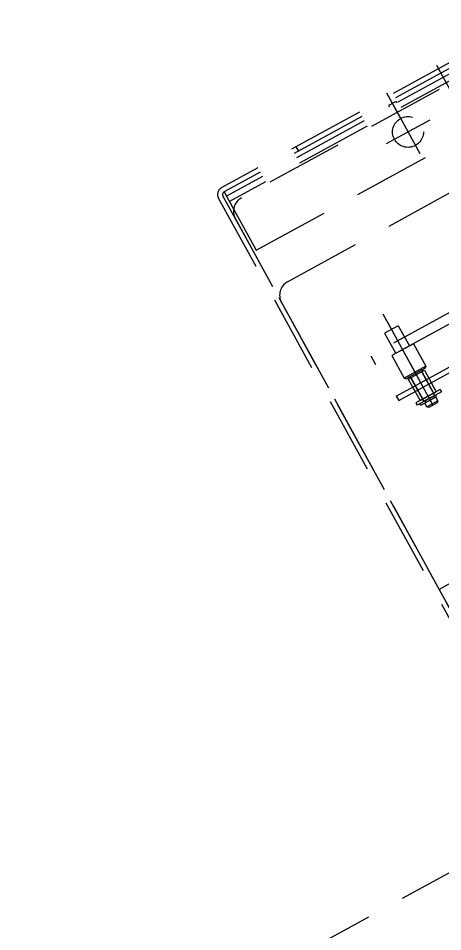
# Model space of a CAD drawing. Header units: millimetres. Extents: x 75184266 to 76346726, y -35850126 to -33679385.
# Drawn here: x 75327699 to 75327836.3, y -34896656.9 to -34896360.9 of the extents above; entities that cross this region are included whole.
import ezdxf

# ---------------------------------------------------------------- set-up
doc = ezdxf.new("R2010")
doc.units = ezdxf.units.MM
doc.header["$LTSCALE"] = 50
doc.header["$MEASUREMENT"] = 0
doc.linetypes.add('XR-지하3층$0$생활체육시설(최종)$0$HIDDENX2', pattern=[0.75, 0.5, -0.25])
doc.layers.add('건축', color=8, linetype='CONTINUOUS', plot=False)

msp = doc.modelspace()

# ---------------------------------------------------------------- linework, layer by layer
at = {"layer": '건축', "linetype": 'XR-지하3층$0$생활체육시설(최종)$0$HIDDENX2'}
for p, q in [((75328236.73, -34896156.74, 0), (75327764.85, -34896415.76, 0)), ((75328237.5, -34896158.14, 0), (75327765.62, -34896417.17, 0)), ((75328237.5, -34896158.14, 0), (75327765.62, -34896417.17, 0)), ((75328238.27, -34896159.54, 0), (75327766.39, -34896418.57, 0)), ((75328238.27, -34896159.54, 0), (75327766.39, -34896418.57, 0)), ((75328239.24, -34896161.3, 0), (75327767.35, -34896420.32, 0)), ((75327776.02, -34896436.1, 0), (75328247.9, -34896177.07, 0)), ((75327999.6, -34896293.75, 0), (75327771.25, -34896419.1, 0)), ((75327786.16, -34896446.27, 0), (75327945.27, -34896358.94, 0)), ((75327834.36, -34896376.13, 0), (75327838.69, -34896384.02, 0)), ((75327973.86, -34896382.03, 0), (75327813.05, -34896470.3, 0)), ((75327975.4, -34896384.83, 0), (75327814.59, -34896473.1, 0)), ((75327818.14, -34896385.03, 0), (75327822.47, -34896392.92, 0)), ((75327818.19, -34896385.12, 0), (75327822.42, -34896392.83, 0)), ((75327821.29, -34896387.86, 0), (75327818.84, -34896389.21, 0)), ((75327818.84, -34896389.21, 0), (75327819.08, -34896389.65, 0)), ((75327821.29, -34896387.86, 0), (75327821.53, -34896388.3, 0)), ((75327821.27, -34896390.73, 0), (75327828.97, -34896404.76, 0)), ((75327832.13, -34896393.89, 0), (75327818.1, -34896401.59, 0)), ((75327788.87, -34896402.58, 0), (75327789.64, -34896403.98, 0)), ((75327763.82, -34896419.29, 0), (75327886.43, -34896642.66, 0)), ((75327765.23, -34896418.52, 0), (75327887.84, -34896641.89, 0)), ((75327765.62, -34896417.17, 0), (75327766.39, -34896418.57, 0)), ((75327766.39, -34896418.57, 0), (75327776.02, -34896436.1, 0)), ((75327769.27, -34896425.89, 0), (75327883.79, -34896634.52, 0)), ((75327821.33, -34896483.32, 0), (75327912.06, -34896433.52, 0)), ((75327461.76, -34896844.51, 0), (75328198.12, -34896440.3, 0)), ((75327822.1, -34896484.73, 0), (75327894.86, -34896444.79, 0)), ((75327784.19, -34896453.06, 0), (75327868.88, -34896607.35, 0)), ((75327817.01, -34896456.72, 0), (75327828.17, -34896477.06, 0)), ((75327821.94, -34896460.52, 0), (75327817.56, -34896462.92, 0)), ((75327818.47, -34896459.39, 0), (75327834.41, -34896488.43, 0)), ((75327821.94, -34896460.52, 0), (75327825.55, -34896467.09, 0)), ((75327817.56, -34896462.92, 0), (75327821.17, -34896469.5, 0)), ((75327826.87, -34896466.37, 0), (75327819.85, -34896470.22, 0)), ((75327826.87, -34896466.37, 0), (75327830.86, -34896473.64, 0)), ((75327813.05, -34896470.3, 0), (75327814.59, -34896473.1, 0)), ((75327819.85, -34896470.22, 0), (75327823.85, -34896477.49, 0)), ((75327830.86, -34896473.64, 0), (75327823.85, -34896477.49, 0)), ((75327830.66, -34896474.32, 0), (75327824.53, -34896477.69, 0)), ((75327825.16, -34896477.8, 0), (75327830.42, -34896474.91, 0)), ((75327826.22, -34896473.5, 0), (75327833.2, -34896486.22, 0)), ((75327829.54, -34896475.4, 0), (75327833.39, -34896482.41, 0)), ((75327833.77, -34896483.11, 0), (75327829.59, -34896475.48, 0)), ((75327830.42, -34896474.91, 0), (75327834.27, -34896481.93, 0)), ((75327830.86, -34896473.64, 0), (75327830.66, -34896474.32, 0)), ((75327823.85, -34896477.49, 0), (75327824.53, -34896477.69, 0)), ((75327825.16, -34896477.8, 0), (75327829.01, -34896484.81, 0)), ((75327826.03, -34896477.32, 0), (75327829.88, -34896484.33, 0)), ((75327830.27, -34896485.03, 0), (75327826.08, -34896477.41, 0)), ((75327835.58, -34896481.21, 0), (75327827.69, -34896485.54, 0)), ((75327835.58, -34896481.21, 0), (75327835.96, -34896481.91, 0)), ((75327821.33, -34896483.32, 0), (75327822.1, -34896484.73, 0)), ((75327835.96, -34896481.91, 0), (75327828.08, -34896486.24, 0)), ((75327828.95, -34896485.76, 0), (75327834.02, -34896482.98, 0)), ((75327829.01, -34896484.81, 0), (75327834.27, -34896481.93, 0)), ((75327829.24, -34896486.28, 0), (75327834.31, -34896483.5, 0)), ((75327833.77, -34896483.11, 0), (75327830.27, -34896485.03, 0)), ((75327834.11, -34896483.72, 0), (75327830.6, -34896485.65, 0)), ((75327831.47, -34896483.07, 0), (75327832.86, -34896485.6, 0)), ((75327833.67, -34896483.96, 0), (75327833.34, -34896483.35, 0)), ((75327834.31, -34896483.5, 0), (75327834.02, -34896482.98, 0)), ((75327834.74, -34896484.86, 0), (75327834.11, -34896483.72, 0)), ((75327827.69, -34896485.54, 0), (75327828.08, -34896486.24, 0)), ((75327829.24, -34896486.28, 0), (75327828.95, -34896485.76, 0)), ((75327831.23, -34896486.79, 0), (75327830.6, -34896485.65, 0)), ((75327831.04, -34896485.41, 0), (75327830.71, -34896484.79, 0)), ((75327834.74, -34896484.86, 0), (75327831.23, -34896486.79, 0)), ((75327831.91, -34896486.99, 0), (75327831.23, -34896486.79, 0)), ((75327834.54, -34896485.54, 0), (75327831.91, -34896486.99, 0)), ((75327834.74, -34896484.86, 0), (75327834.54, -34896485.54, 0)), ((75327918.47, -34896500.27, 0), (75327835.19, -34896545.98, 0)), ((75327835.19, -34896545.98, 0), (75327863.58, -34896597.7, 0))]:
    msp.add_line(p, q, dxfattribs=at)
msp.add_circle((75327825.12, -34896397.74, 0), 5, dxfattribs=at)
for centre, radius, start, end in [((75327766.1, -34896418.04, 0), 2.6, 118.7634, 208.7634), ((75327766.1, -34896418.04, 0), 1, 118.7634, 208.7634), ((75327773.65, -34896423.48, 0), 5, 118.7634, 208.7634), ((75327788.57, -34896450.66, 0), 5, 118.7634, 208.7634), ((75327830.03, -34896475.24, 0), 0.5, 118.7634, 208.7634), ((75327825.64, -34896477.65, 0), 0.5, 28.7634, 118.7634)]:
    msp.add_arc(centre, radius, start, end, dxfattribs=at)

doc.saveas('drawing.dxf')
